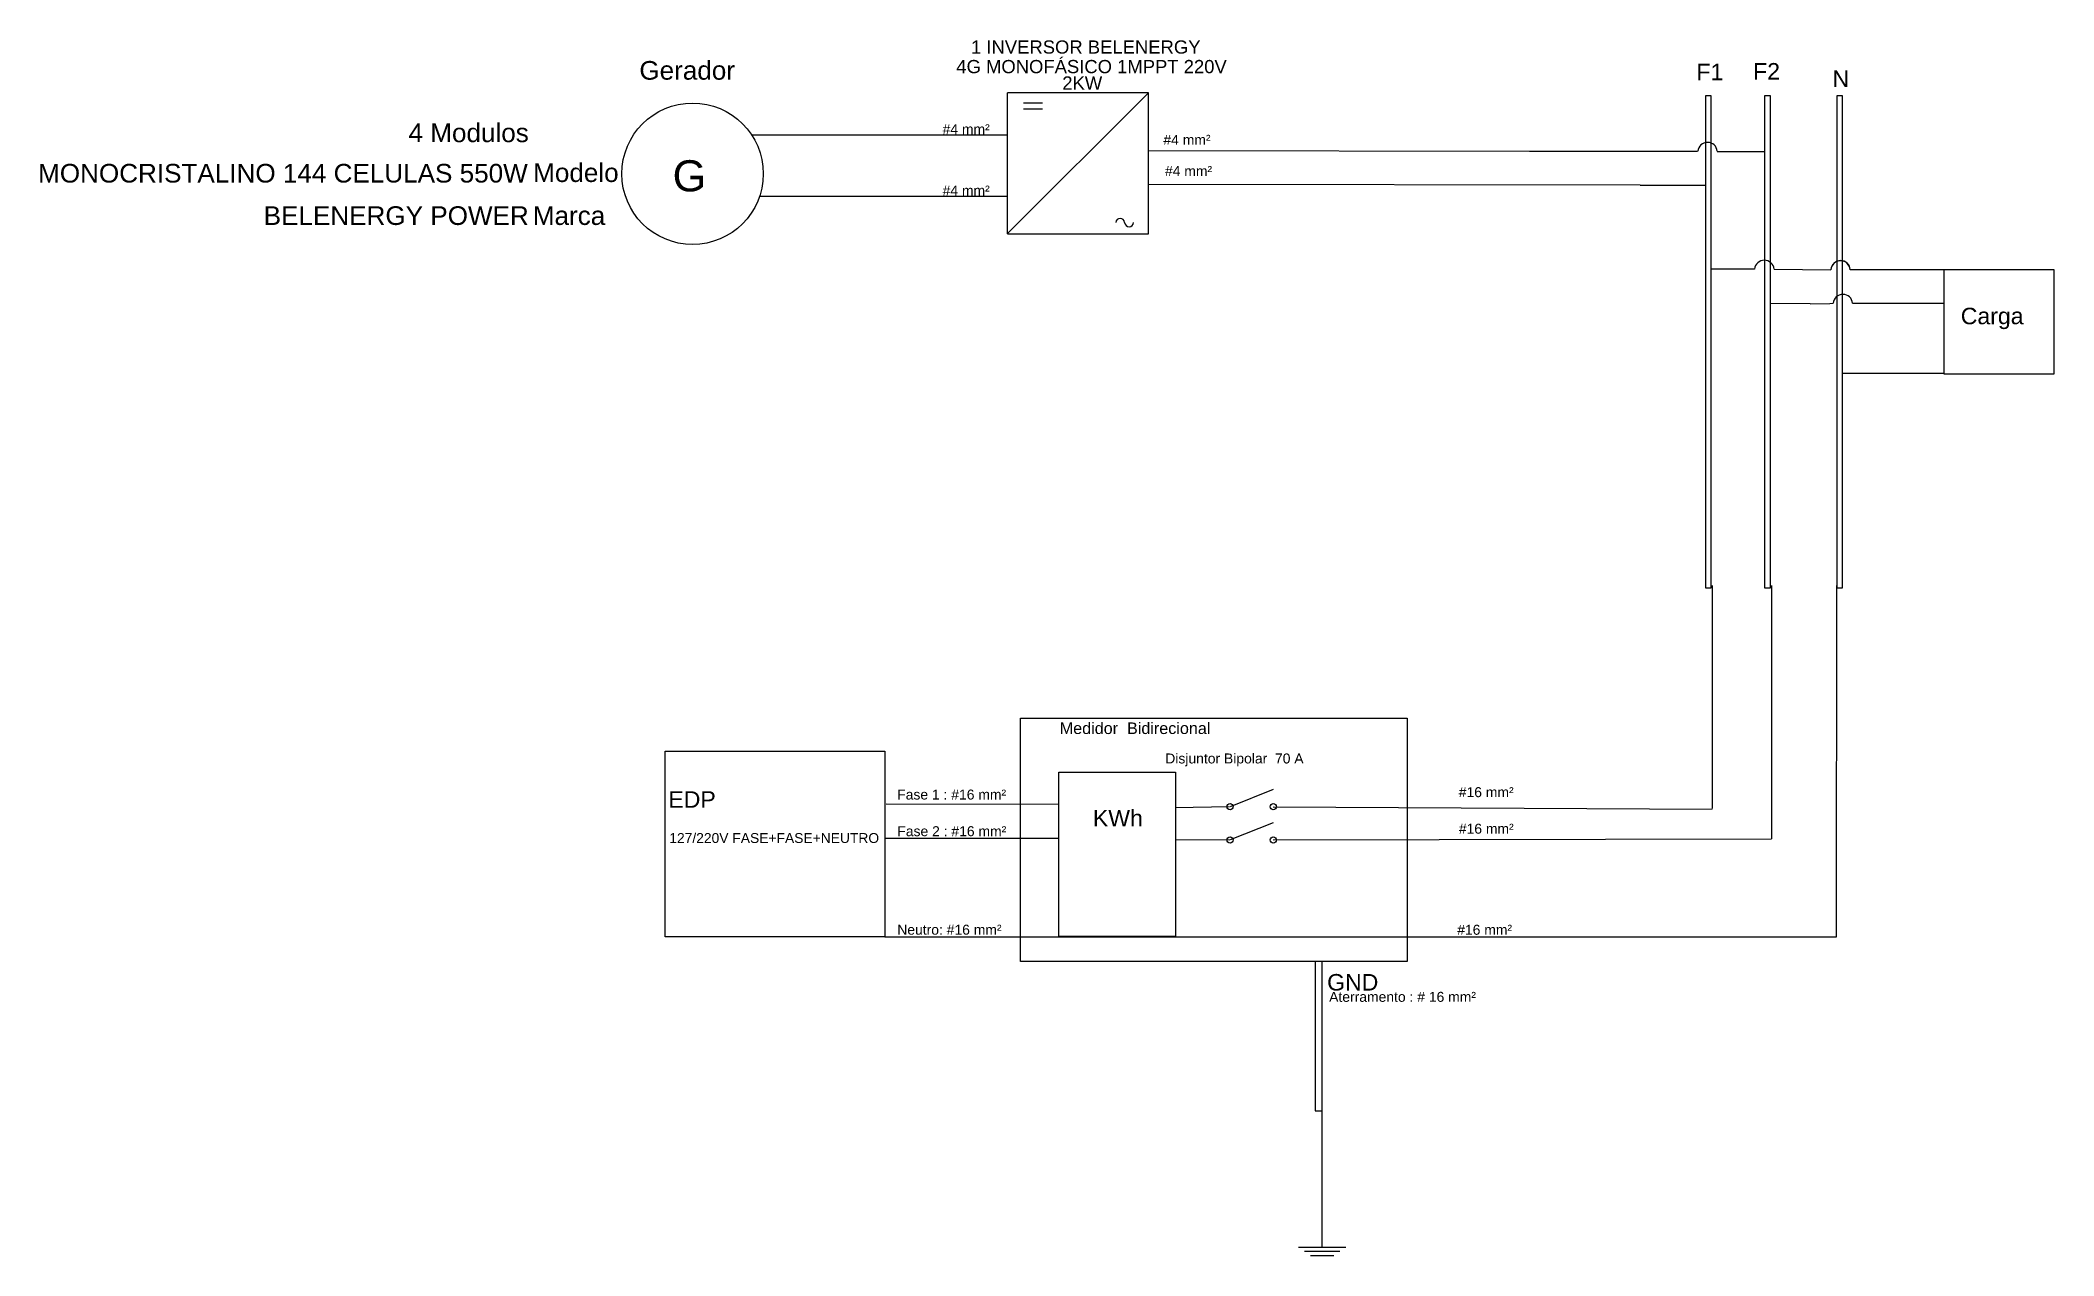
# Model space of a CAD drawing. Header units: millimetres. Extents: x 2526 to 31248, y 1862 to 19209.
import ezdxf

# ---------------------------------------------------------------- set-up
doc = ezdxf.new("R2010")
doc.units = ezdxf.units.MM
doc.styles.add('arial', font='arial.ttf')
doc.styles.get("Standard").update_dxf_attribs({"font": 'arial.ttf'})

msp = doc.modelspace()

# ---------------------------------------------------------------- linework, layer by layer
for p, q in [((18336, 18457), (16324, 18457)), ((18336, 18457), (16324, 16450)), ((16324, 16448), (16324, 18457)), ((18336, 16448), (18336, 18457)), ((26279, 18415), (26279, 11395)), ((26363, 18415), (26279, 18415)), ((26363, 11395), (26363, 18415)), ((27122, 18415), (27122, 12514)), ((27206, 18415), (27122, 18415)), ((27122, 18415), (27122, 11395)), ((27206, 18415), (27122, 18415)), ((27206, 12514), (27206, 18415)), ((27206, 11395), (27206, 18415)), ((28152, 18414), (28152, 12512)), ((28237, 18414), (28152, 18414)), ((28152, 18414), (28152, 11394)), ((28237, 18414), (28152, 18414)), ((28237, 12512), (28237, 18414)), ((28237, 11394), (28237, 18414)), ((16552, 18314), (16821, 18314)), ((16552, 18231), (16821, 18231)), ((16324, 17853), (12677, 17853)), ((23771, 17619), (18336, 17630)), ((26166, 17619), (23771, 17619)), ((26449, 17623), (27122, 17623)), ((16324, 16978), (12786, 16978)), ((25350, 17142), (18336, 17152)), ((25350, 17142), (26278, 17142)), ((16324, 16448), (18336, 16448)), ((26979, 15942), (26363, 15942)), ((27259, 15942), (28069, 15934)), ((28346, 15937), (29614, 15937)), ((29614, 15937), (29683, 15937)), ((27774, 15449), (27204, 15452)), ((27774, 15449), (28052, 15453)), ((28052, 15453), (28102, 15455)), ((28379, 15459), (29338, 15459)), ((29338, 15459), (29683, 15459)), ((28237, 14458), (29683, 14458)), ((26279, 11395), (26363, 11395)), ((26377, 11428), (26377, 8246)), ((27122, 11395), (27206, 11395)), ((27220, 11428), (27220, 7810)), ((28150, 6415), (28154, 11427)), ((28152, 11394), (28237, 11394)), ((20115, 8517), (19499, 8270)), ((14577, 8307), (14572, 8307)), ((17058, 8302), (14592, 8307)), ((19491, 8267), (18713, 8256)), ((20115, 8042), (19499, 7796)), ((20115, 8270), (26377, 8234)), ((14577, 7819), (14572, 7819)), ((17058, 7818), (14577, 7819)), ((19493, 7795), (18718, 7796)), ((20115, 7796), (27220, 7810)), ((14572, 6415), (28150, 6415))]:
    msp.add_line(p, q)
at = {"color": 3}
for p, q in [((20711, 6063), (20711, 3932)), ((20812, 3932), (20812, 6063)), ((20711, 3931), (20812, 3931)), ((20812, 1989), (20812, 3932)), ((21149, 1980), (20475, 1980)), ((21065, 1921), (20559, 1921)), ((20981, 1862), (20644, 1862))]:
    msp.add_line(p, q, dxfattribs=at)
for points in [[(29683, 15937), (31248, 15937), (31248, 14445), (29683, 14445)], [(16510, 9533), (22024, 9533), (22024, 6062), (16510, 6062)], [(11440, 9061), (14572, 9061), (14572, 6415), (11440, 6415)], [(17058, 8764), (18718, 8764), (18718, 6418), (17058, 6418)]]:
    msp.add_lwpolyline(points, close=True)
for centre, radius in [((11831, 17303), 1009), ((19499, 8270), 44), ((20115, 8270), 44), ((19499, 7796), 44), ((20115, 7796), 44)]:
    msp.add_circle(centre, radius)
for centre, radius, start, end in [((26310, 17612), 139, 4.8424, 175.1498), ((17931, 16602), 63.4, 3.9499, 176.0501), ((18058, 16611), 63.4, 183.9499, 356.0501), ((27120, 15931), 139, 4.8257, 175.1743), ((28208, 15925), 139, 4.8263, 175.1497), ((28207, 15922), 139, 4.8263, 175.1497), ((28241, 15443), 139, 4.8263, 175.1497)]:
    msp.add_arc(centre, radius, start, end)

# ---------------------------------------------------------------- texts
for s, height, p in [('4G MONOFÁSICO 1MPPT 220V', 188.29, (15593, 18739)), ('1 INVERSOR BELENERGY', 188.29, (15803, 19018)), ('2KW', 188.3, (17105, 18504)), ('F1', 235.4, (26151, 18639)), ('F2', 235.4, (26960, 18648)), ('N', 235, (28092, 18543)), ('#4 mm²', 142, (15398, 17868)), ('#4 mm²', 142, (18548, 17717)), ('G', 444, (11546, 17052)), ('#4 mm²', 142, (18570, 17272)), ('#4 mm²', 142, (15398, 16993)), ('Carga', 235.4, (29922, 15156)), ('Medidor  Bidirecional', 164.76, (17069, 9308)), ('Disjuntor Bipolar  70 A', 141.98, (18574, 8888)), ('EDP', 235.4, (11486, 8256)), ('Fase 1 : #16 mm²', 141.98, (14750, 8373)), ('#16 mm²', 142, (22761, 8407)), ('KWh', 235.4, (17542, 7989)), ('127/220V FASE+FASE+NEUTRO', 141.22, (11499, 7753)), ('Fase 2 : #16 mm²', 141.98, (14752, 7850)), ('#16 mm²', 142, (22762, 7885)), ('Neutro: #16 mm²', 141.98, (14751, 6444)), ('#16 mm²', 142, (22739, 6443)), ('GND', 235.4, (20883, 5647)), ('Aterramento : # 16 mm²', 141.98, (20912, 5486))]:
    msp.add_text(s, height=height).set_placement(p)
at = {"style": 'arial'}
for s, p in [('Gerador ', (11072, 18646)), ('Modelo', (9557, 17186)), ('Marca', (9552, 16573))]:
    msp.add_text(s, height=266.2, dxfattribs=at).set_placement(p)
at = {"color": 2, "style": 'arial'}
for s, height, p in [('4 Modulos', 266.2, (7779, 17755)), ('MONOCRISTALINO 144 CELULAS 550W', 266.22, (2495, 17178)), ('BELENERGY POWER', 266.22, (5713, 16573))]:
    msp.add_text(s, height=height, dxfattribs=at).set_placement(p)

doc.saveas('drawing.dxf')
